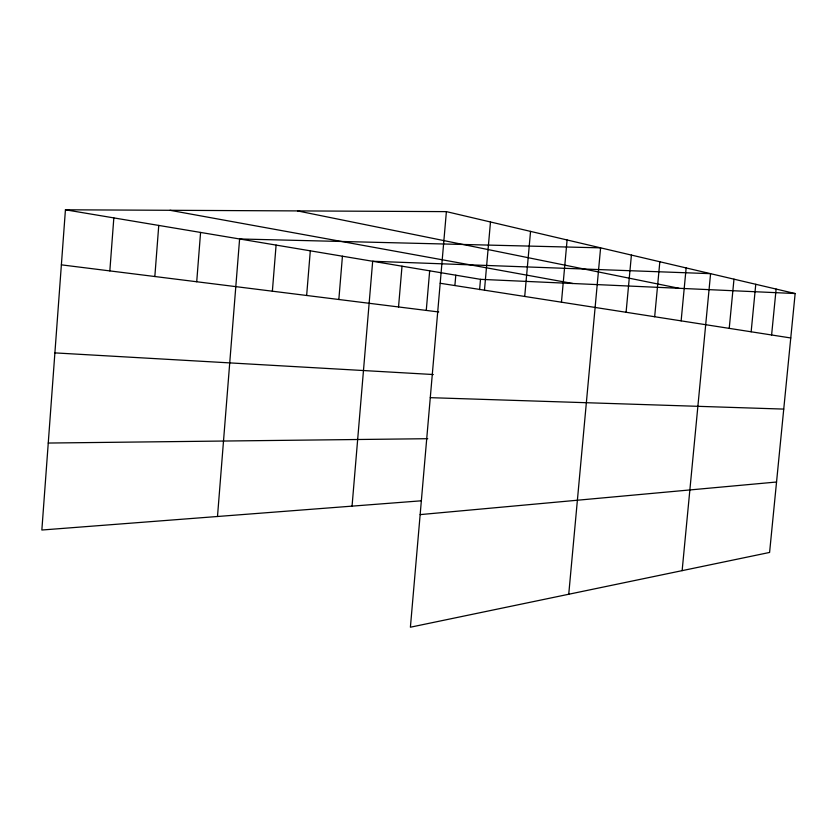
<?xml version="1.0" encoding="UTF-8"?>
<svg xmlns="http://www.w3.org/2000/svg" width="837" height="837" viewBox="0 0 837 837"><rect width="100%" height="100%" fill="white"/><g stroke="black" fill="none" stroke-linecap="round" stroke-linejoin="round"><path stroke-width="1.26" d="M446.393 211.625L410.402 627.206L769.59 552.441L795.15 293.536L446.393 211.625L65.432 209.794L41.85 530.02L421.116 500.819M109.835 270.906L113.832 217.902M154.835 276.524L158.758 225.425M196.716 281.755L200.577 232.435M217.494 516.502L239.602 238.974L600.6 247.846L568.741 594.249M272.37 291.203L276.095 245.084M306.645 295.482L310.307 250.818M338.839 299.5L342.438 256.206M352.053 506.144L372.674 261.27L710.582 273.668L682.134 570.646M398.538 306.949L402.011 266.187M426.263 310.412L429.674 270.822M454.899 285.459L455.799 275.195M479.591 289.665L480.501 279.338L65.432 209.794M484.466 290.188L490.482 221.983M524.715 296.465L530.543 231.389M561.449 302.188L567.099 239.978M626.086 312.274L631.412 255.076M654.67 316.742L659.838 261.751M681.13 320.864L686.152 267.934M729.226 328.366L733.986 279.171M751.145 331.787L755.769 284.287M771.609 334.978L776.119 289.058M420.153 514.609L776.537 482.018M48.253 443.045L427.749 438.703M430.281 397.669L783.735 409.094M480.501 279.338L795.15 293.536M54.897 352.89L433.315 374.537M61.373 264.848L438.734 311.971M440.189 283.272L790.766 337.97M169.984 210.296L572.738 283.492M297.533 210.914L679.016 288.294"/></g></svg>
